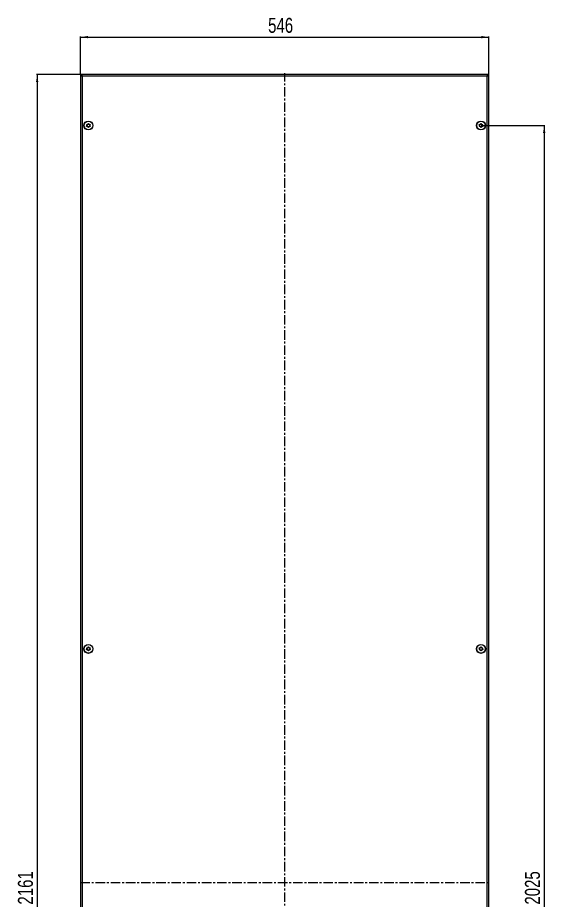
# Model space of a CAD drawing. Header units: millimetres. Extents: x -59 to 1529, y -979 to 1408.
# Drawn here: x -59 to 647, y 196 to 1377 of the extents above; entities that cross this region are included whole.
import ezdxf

# ---------------------------------------------------------------- set-up
doc = ezdxf.new("R2010")
doc.units = ezdxf.units.MM
doc.linetypes.add('CENTERX2', pattern=[20.32, 12.7, -2.54, 2.54, -2.54])
doc.layers.add('FORMAT', color=7, linetype='Continuous')
doc.styles.add('SLDTEXTSTYLE0', font='TXT', dxfattribs={"width": 0.75})
doc.dimstyles.new('SLDDIMSTYLE0', dxfattribs={"dimtxt": 20, "dimasz": 10, "dimexe": 0, "dimexo": 0.0625, "dimgap": 5, "dimtad": 2, "dimdec": 1, "dimrnd": 1e-09, "dimzin": 12, "dimdsep": 46, "dimtxsty": 'SLDTEXTSTYLE0', "dimsah": 1, "dimcen": 0.09, "dimadec": 0, "dimazin": 3, "dimtfac": 1, "dimtofl": 0, "dimtmove": 0, "dimatfit": 3, "dimfxl": 0, "dimfrac": 2, "dimtolj": 1, "dimtzin": 12, "dimarcsym": 0})

# ---------------------------------------------------------------- blocks, each defined once
blk = doc.blocks.new('_D')
at = {"layer": 'FORMAT'}
for p, q in [((25.5, 1300.8), (25.5, 1351.9)), ((25.5, 1350.9), (571.5, 1350.9)), ((571.5, 1300.8), (571.5, 1351.9))]:
    blk.add_line(p, q, dxfattribs=at)
for points in [[(25.5, 1350.9), (35.5, 1349.4), (35.5, 1352.5)], [(571.5, 1350.9), (561.5, 1352.5), (561.5, 1349.4)]]:
    blk.add_solid(points, dxfattribs=at)
at = {"layer": 'FORMAT', "insert": (276.3, 1376.7), "char_height": 20, "attachment_point": 1, "style": 'SLDTEXTSTYLE0'}
blk.add_mtext('546', dxfattribs=at)
blk = doc.blocks.new('_D_1')
at = {"layer": 'FORMAT'}
for p, q in [((27.2, 1300.8), (-33.5, 1300.8)), ((-32.5, 1300.8), (-32.5, -860.2)), ((27.2, -860.2), (-33.5, -860.2))]:
    blk.add_line(p, q, dxfattribs=at)
for points in [[(-32.5, 1300.8), (-34.1, 1290.8), (-31, 1290.8)], [(-32.5, -860.2), (-31, -850.2), (-34.1, -850.2)]]:
    blk.add_solid(points, dxfattribs=at)
at = {"layer": 'FORMAT', "insert": (-58.3, 190.7), "char_height": 20, "attachment_point": 1, "rotation": 90, "style": 'SLDTEXTSTYLE0'}
blk.add_mtext('2161', dxfattribs=at)
blk = doc.blocks.new('_D_2')
at = {"layer": 'FORMAT'}
for p, q in [((561, 1232.8), (646.5, 1232.8)), ((645.5, 1232.8), (645.5, -792.2)), ((561, -792.2), (646.5, -792.2))]:
    blk.add_line(p, q, dxfattribs=at)
for points in [[(645.5, 1232.8), (643.9, 1222.8), (647, 1222.8)], [(645.5, -792.2), (647, -782.2), (643.9, -782.2)]]:
    blk.add_solid(points, dxfattribs=at)
at = {"layer": 'FORMAT', "insert": (619.7, 190.7), "char_height": 20, "attachment_point": 1, "rotation": 90, "style": 'SLDTEXTSTYLE0'}
blk.add_mtext('2025', dxfattribs=at)

msp = doc.modelspace()

# ---------------------------------------------------------------- linework, layer by layer
at = {"color": 7, "linetype": 'Continuous', "lineweight": 25}
for p, q in [((25.47, 1300.75), (25.47, -860.25)), ((25.47, 1300.75), (26.97, 1300.75)), ((569.77, 1300.75), (27.17, 1300.75)), ((27.17, 1299.63), (27.17, 1300.75)), ((569.77, 1300.75), (569.77, 1299.63)), ((571.47, 1300.75), (569.97, 1300.75)), ((571.47, -860.25), (571.47, 1300.75))]:
    msp.add_line(p, q, dxfattribs=at)
at = {"color": 8, "linetype": 'Continuous', "lineweight": 18}
for p, q in [((569.37, 1298.65), (27.57, 1298.65)), ((27.57, 1298.65), (27.57, -858.15)), ((569.37, -858.15), (569.37, 1298.65))]:
    msp.add_line(p, q, dxfattribs=at)
at = {"color": 7, "linetype": 'Continuous', "lineweight": 25}
for centre, radius in [((35.97, 1232.75), 6), ((35.97, 1232.75), 5.79), ((35.97, 1232.75), 1.85), ((560.97, 1232.75), 6), ((560.97, 1232.75), 5.78), ((560.97, 1232.75), 1.85), ((35.97, 532.75), 6), ((35.97, 532.75), 5.79), ((35.97, 532.75), 1.85), ((560.97, 532.75), 6), ((560.97, 532.75), 5.79), ((560.97, 532.75), 1.85)]:
    msp.add_circle(centre, radius, dxfattribs=at)
for points, knots in [([(25.47, 1300.75), (25.5, 1300.57), (25.57, 1300.22), (26.07, 1299.68), (26.77, 1299.16), (27.31, 1298.82), (27.57, 1298.65)], [0, 0, 0, 0, 0.25475685, 0.50964889, 0.7645419, 1, 1, 1, 1]), ([(26.97, 1300.75), (26.97, 1300.71), (26.97, 1300.57), (26.99, 1300.39), (27.02, 1300.21), (27.05, 1300.02), (27.1, 1299.84), (27.16, 1299.65), (27.22, 1299.47), (27.3, 1299.27), (27.39, 1299.05), (27.48, 1298.85), (27.54, 1298.71), (27.57, 1298.65)], [0, 0, 0, 0, 0.0646097, 0.1943602, 0.2595315, 0.3241372, 0.4538797, 0.5190469, 0.5980031, 0.7169187, 0.7959773, 0.9175077, 1, 1, 1, 1]), ([(569.37, 1298.65), (569.65, 1298.83), (570.21, 1299.19), (570.91, 1299.72), (571.38, 1300.24), (571.44, 1300.59), (571.47, 1300.75)], [0, 0, 0, 0, 0.25475266, 0.50964469, 0.7645377, 1, 1, 1, 1]), ([(569.37, 1298.65), (569.39, 1298.7), (569.45, 1298.83), (569.53, 1299.01), (569.61, 1299.19), (569.68, 1299.38), (569.75, 1299.56), (569.81, 1299.75), (569.86, 1299.93), (569.91, 1300.13), (569.94, 1300.35), (569.96, 1300.55), (569.97, 1300.69), (569.97, 1300.75)], [0, 0, 0, 0, 0.0646097, 0.1943602, 0.2595315, 0.3241372, 0.4538797, 0.5190469, 0.5980031, 0.7169187, 0.7959773, 0.9175077, 1, 1, 1, 1]), ([(38.42, 1234.1), (38.41, 1234.11), (38.4, 1234.13), (38.34, 1234.15), (38.2, 1234.18), (37.81, 1234.17), (37.27, 1234.16), (36.72, 1234.46), (36.44, 1234.9), (36.27, 1235.25), (36.15, 1235.46), (36.08, 1235.53), (36.05, 1235.55), (36.01, 1235.55), (35.98, 1235.54), (35.93, 1235.5), (35.77, 1235.28), (35.56, 1234.85), (35.11, 1234.31), (34.41, 1234.22), (33.93, 1234.27), (33.66, 1234.26), (33.6, 1234.23), (33.58, 1234.21), (33.56, 1234.18), (33.56, 1234.14), (33.57, 1234.1), (33.59, 1234.02), (33.7, 1233.82), (33.9, 1233.5), (34.12, 1233.03), (34.08, 1232.4), (33.78, 1231.95), (33.57, 1231.62), (33.51, 1231.49), (33.5, 1231.43), (33.51, 1231.4), (33.54, 1231.37), (33.59, 1231.35), (33.74, 1231.32), (34.12, 1231.33), (34.66, 1231.34), (35.22, 1231.04), (35.5, 1230.6), (35.67, 1230.25), (35.78, 1230.04), (35.85, 1229.97), (35.89, 1229.95), (35.92, 1229.95), (35.95, 1229.96), (36.01, 1230), (36.16, 1230.22), (36.37, 1230.65), (36.82, 1231.19), (37.53, 1231.28), (38, 1231.23), (38.27, 1231.24), (38.33, 1231.27), (38.36, 1231.29), (38.37, 1231.32), (38.38, 1231.36), (38.37, 1231.4), (38.34, 1231.48), (38.23, 1231.68), (38.03, 1232), (37.81, 1232.47), (37.85, 1233.1), (38.15, 1233.55), (38.37, 1233.88), (38.43, 1234.01), (38.43, 1234.07), (38.42, 1234.09), (38.42, 1234.1)], [0, 0, 0, 0, 0.0020087, 0.00442, 0.0093647, 0.0255282, 0.0677053, 0.0957862, 0.1246456, 0.1503415, 0.1605194, 0.1633943, 0.1656965, 0.1672448, 0.1688741, 0.1707699, 0.1786058, 0.2119941, 0.2499945, 0.2879948, 0.3213831, 0.329219, 0.3311148, 0.3327441, 0.3342924, 0.3362166, 0.3385353, 0.3413178, 0.349662, 0.3753578, 0.4042173, 0.4322982, 0.4744753, 0.4906388, 0.4966691, 0.49844, 0.5, 0.5020087, 0.50442, 0.5093647, 0.5255282, 0.5677053, 0.5957862, 0.6246456, 0.6503415, 0.6605194, 0.6633943, 0.6656965, 0.6672448, 0.6688741, 0.6707699, 0.6786058, 0.7119941, 0.7499945, 0.7879948, 0.8213831, 0.829219, 0.8311148, 0.8327441, 0.8342924, 0.8362166, 0.8385353, 0.8413178, 0.849662, 0.8753578, 0.9042173, 0.9322982, 0.9744753, 0.9906388, 0.9966691, 0.99844, 1, 1, 1, 1]), ([(558.51, 1234.1), (558.51, 1234.09), (558.5, 1234.06), (558.51, 1234), (558.57, 1233.87), (558.78, 1233.55), (559.08, 1233.1), (559.12, 1232.47), (558.9, 1232), (558.7, 1231.67), (558.58, 1231.46), (558.56, 1231.36), (558.56, 1231.32), (558.58, 1231.29), (558.6, 1231.27), (558.66, 1231.24), (558.93, 1231.23), (559.41, 1231.28), (560.11, 1231.19), (560.56, 1230.65), (560.77, 1230.22), (560.93, 1230), (560.98, 1229.96), (561.01, 1229.95), (561.05, 1229.95), (561.08, 1229.97), (561.11, 1230), (561.16, 1230.06), (561.27, 1230.26), (561.44, 1230.6), (561.72, 1231.04), (562.27, 1231.34), (562.81, 1231.33), (563.2, 1231.32), (563.35, 1231.35), (563.4, 1231.38), (563.42, 1231.4), (563.43, 1231.44), (563.42, 1231.5), (563.37, 1231.63), (563.15, 1231.95), (562.85, 1232.4), (562.81, 1233.03), (563.03, 1233.5), (563.24, 1233.83), (563.35, 1234.04), (563.38, 1234.14), (563.37, 1234.18), (563.36, 1234.21), (563.33, 1234.23), (563.27, 1234.26), (563, 1234.27), (562.53, 1234.22), (561.82, 1234.31), (561.37, 1234.85), (561.16, 1235.28), (561.01, 1235.5), (560.95, 1235.54), (560.92, 1235.55), (560.89, 1235.55), (560.86, 1235.53), (560.82, 1235.5), (560.77, 1235.44), (560.66, 1235.24), (560.5, 1234.9), (560.22, 1234.46), (559.66, 1234.16), (559.12, 1234.17), (558.73, 1234.18), (558.58, 1234.15), (558.53, 1234.12), (558.52, 1234.11), (558.51, 1234.1)], [0, 0, 0, 0, 0.0020087, 0.00442, 0.0093647, 0.0255282, 0.0677053, 0.0957862, 0.1246456, 0.1503415, 0.1605194, 0.1633943, 0.1656965, 0.1672448, 0.1688741, 0.1707699, 0.1786058, 0.2119941, 0.2499945, 0.2879948, 0.3213831, 0.329219, 0.3311148, 0.3327441, 0.3342924, 0.3362166, 0.3385353, 0.3413178, 0.349662, 0.3753578, 0.4042173, 0.4322982, 0.4744753, 0.4906388, 0.4966691, 0.49844, 0.5, 0.5020087, 0.50442, 0.5093647, 0.5255282, 0.5677053, 0.5957862, 0.6246456, 0.6503415, 0.6605194, 0.6633943, 0.6656965, 0.6672448, 0.6688741, 0.6707699, 0.6786058, 0.7119941, 0.7499945, 0.7879948, 0.8213831, 0.829219, 0.8311148, 0.8327441, 0.8342924, 0.8362166, 0.8385353, 0.8413178, 0.849662, 0.8753578, 0.9042173, 0.9322982, 0.9744753, 0.9906388, 0.9966691, 0.99844, 1, 1, 1, 1]), ([(38.42, 534.1), (38.41, 534.11), (38.4, 534.13), (38.34, 534.15), (38.2, 534.18), (37.81, 534.17), (37.27, 534.16), (36.72, 534.46), (36.44, 534.9), (36.27, 535.25), (36.15, 535.46), (36.08, 535.53), (36.05, 535.55), (36.01, 535.55), (35.98, 535.54), (35.93, 535.5), (35.77, 535.28), (35.56, 534.85), (35.11, 534.31), (34.41, 534.22), (33.93, 534.27), (33.66, 534.26), (33.6, 534.23), (33.58, 534.21), (33.56, 534.18), (33.56, 534.14), (33.57, 534.1), (33.59, 534.02), (33.7, 533.82), (33.9, 533.5), (34.12, 533.03), (34.08, 532.4), (33.78, 531.95), (33.57, 531.62), (33.51, 531.49), (33.5, 531.43), (33.51, 531.4), (33.54, 531.37), (33.59, 531.35), (33.74, 531.32), (34.12, 531.33), (34.66, 531.34), (35.22, 531.04), (35.5, 530.6), (35.67, 530.25), (35.78, 530.04), (35.85, 529.97), (35.89, 529.95), (35.92, 529.95), (35.95, 529.96), (36.01, 530), (36.16, 530.22), (36.37, 530.65), (36.82, 531.19), (37.53, 531.28), (38, 531.23), (38.27, 531.24), (38.33, 531.27), (38.36, 531.29), (38.37, 531.32), (38.38, 531.36), (38.37, 531.4), (38.34, 531.48), (38.23, 531.68), (38.03, 532), (37.81, 532.47), (37.85, 533.1), (38.15, 533.55), (38.37, 533.88), (38.43, 534.01), (38.43, 534.07), (38.42, 534.09), (38.42, 534.1)], [0, 0, 0, 0, 0.0020087, 0.00442, 0.0093647, 0.0255282, 0.0677053, 0.0957862, 0.1246456, 0.1503415, 0.1605194, 0.1633943, 0.1656965, 0.1672448, 0.1688741, 0.1707699, 0.1786058, 0.2119941, 0.2499945, 0.2879948, 0.3213831, 0.329219, 0.3311148, 0.3327441, 0.3342924, 0.3362166, 0.3385353, 0.3413178, 0.349662, 0.3753578, 0.4042173, 0.4322982, 0.4744753, 0.4906388, 0.4966691, 0.49844, 0.5, 0.5020087, 0.50442, 0.5093647, 0.5255282, 0.5677053, 0.5957862, 0.6246456, 0.6503415, 0.6605194, 0.6633943, 0.6656965, 0.6672448, 0.6688741, 0.6707699, 0.6786058, 0.7119941, 0.7499945, 0.7879948, 0.8213831, 0.829219, 0.8311148, 0.8327441, 0.8342924, 0.8362166, 0.8385353, 0.8413178, 0.849662, 0.8753578, 0.9042173, 0.9322982, 0.9744753, 0.9906388, 0.9966691, 0.99844, 1, 1, 1, 1]), ([(558.51, 534.1), (558.51, 534.09), (558.5, 534.06), (558.51, 534), (558.57, 533.87), (558.78, 533.55), (559.08, 533.1), (559.12, 532.47), (558.9, 532), (558.7, 531.67), (558.58, 531.46), (558.56, 531.36), (558.56, 531.32), (558.58, 531.29), (558.6, 531.27), (558.66, 531.24), (558.93, 531.23), (559.41, 531.28), (560.11, 531.19), (560.56, 530.65), (560.77, 530.22), (560.93, 530), (560.98, 529.96), (561.01, 529.95), (561.05, 529.95), (561.08, 529.97), (561.11, 530), (561.16, 530.06), (561.27, 530.26), (561.44, 530.6), (561.72, 531.04), (562.27, 531.34), (562.81, 531.33), (563.2, 531.32), (563.35, 531.35), (563.4, 531.38), (563.42, 531.4), (563.43, 531.44), (563.42, 531.5), (563.37, 531.63), (563.15, 531.95), (562.85, 532.4), (562.81, 533.03), (563.03, 533.5), (563.24, 533.83), (563.35, 534.04), (563.38, 534.14), (563.37, 534.18), (563.36, 534.21), (563.33, 534.23), (563.27, 534.26), (563, 534.27), (562.53, 534.22), (561.82, 534.31), (561.37, 534.85), (561.16, 535.28), (561.01, 535.5), (560.95, 535.54), (560.92, 535.55), (560.89, 535.55), (560.86, 535.53), (560.82, 535.5), (560.77, 535.44), (560.66, 535.24), (560.5, 534.9), (560.22, 534.46), (559.66, 534.16), (559.12, 534.17), (558.73, 534.18), (558.58, 534.15), (558.53, 534.12), (558.52, 534.11), (558.51, 534.1)], [0, 0, 0, 0, 0.0020087, 0.00442, 0.0093647, 0.0255282, 0.0677053, 0.0957862, 0.1246456, 0.1503415, 0.1605194, 0.1633943, 0.1656965, 0.1672448, 0.1688741, 0.1707699, 0.1786058, 0.2119941, 0.2499945, 0.2879948, 0.3213831, 0.329219, 0.3311148, 0.3327441, 0.3342924, 0.3362166, 0.3385353, 0.3413178, 0.349662, 0.3753578, 0.4042173, 0.4322982, 0.4744753, 0.4906388, 0.4966691, 0.49844, 0.5, 0.5020087, 0.50442, 0.5093647, 0.5255282, 0.5677053, 0.5957862, 0.6246456, 0.6503415, 0.6605194, 0.6633943, 0.6656965, 0.6672448, 0.6688741, 0.6707699, 0.6786058, 0.7119941, 0.7499945, 0.7879948, 0.8213831, 0.829219, 0.8311148, 0.8327441, 0.8342924, 0.8362166, 0.8385353, 0.8413178, 0.849662, 0.8753578, 0.9042173, 0.9322982, 0.9744753, 0.9906388, 0.9966691, 0.99844, 1, 1, 1, 1])]:
    msp.add_open_spline(points, degree=3, knots=knots, dxfattribs=at)
for points in [[(27.57, 1298.65), (27.53, 1298.93), (27.47, 1299.48), (27.37, 1300.17), (27.27, 1300.66), (27.2, 1300.72), (27.17, 1300.75)], [(569.77, 1300.75), (569.73, 1300.72), (569.67, 1300.66), (569.57, 1300.17), (569.47, 1299.48), (569.4, 1298.93), (569.37, 1298.65)]]:
    msp.add_open_spline(points, degree=3, dxfattribs=at)
at = {"layer": 'FORMAT', "linetype": 'CENTERX2', "lineweight": 18}
for p, q in [((298.47, -862.25), (298.47, 1302.75)), ((25.17, 220.25), (571.77, 220.25))]:
    msp.add_line(p, q, dxfattribs=at)

# ---------------------------------------------------------------- dimensions: what is measured, and where the dimension line sits
at = {"layer": 'FORMAT'}
dim = msp.add_linear_dim(base=(571.47, 1350.92), p1=(25.47, 1300.75), p2=(571.47, 1300.75), dimstyle='SLDDIMSTYLE0', dxfattribs=at)
dim.commit()
dim.dimension.update_dxf_attribs({"geometry": '_D', "text_midpoint": (298.47, 1350.92), "dimtype": 160})
for base, p1, p2, picture, middle in [((-32.54, -860.25), (27.17, 1300.75), (27.17, -860.25), '_D_1', (-32.54, 220.25)), ((645.47, -792.25), (560.97, 1232.75), (560.97, -792.25), '_D_2', (645.47, 220.25))]:
    dim = msp.add_linear_dim(base=base, p1=p1, p2=p2, angle=90, dimstyle='SLDDIMSTYLE0', dxfattribs=at)
    dim.commit()
    dim.dimension.update_dxf_attribs({"geometry": picture, "text_midpoint": middle, "dimtype": 160})

doc.saveas('drawing.dxf')
